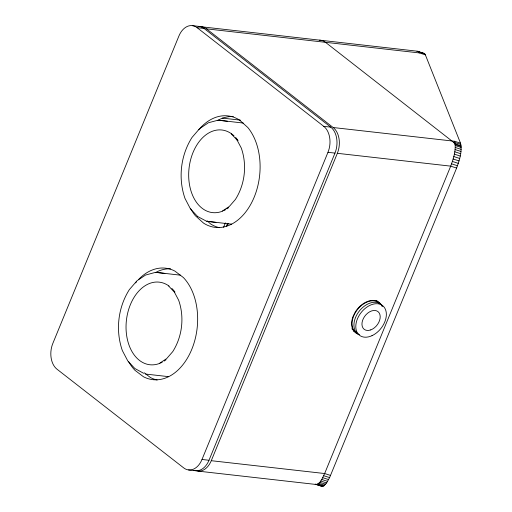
<?xml version="1.0" encoding="UTF-8"?>
<svg xmlns="http://www.w3.org/2000/svg" width="512" height="512" viewBox="0 0 512 512"><rect width="100%" height="100%" fill="white"/><g stroke="black" fill="none" stroke-linecap="round" stroke-linejoin="round"><path stroke-width="0.77" d="M197.907 471.098L316.256 484.493C321.011 483.277 322.598 477.421 324.64 473.53L450.707 166.144C453.523 158.304 456.525 149.638 454.611 141.267L333.171 127.526L206.49 28.845A19.366 13.19 -83.5 0 0 199.917 26.765M315.834 484.339L315.194 484.198L322.163 486.4L323.776 485.933L326.63 482.931L329.606 477.6L456.614 168.051C459.43 160.211 462.432 151.546 460.518 143.174L425.37 54.854L424.32 53.408L422.861 53.229M223.565 227.283L225.37 222.88M226.304 226.349L227.52 223.392M227.373 225.696L228.282 223.475M202.003 459.469L327.974 152.307A19.366 13.19 -83.5 0 0 323.77 126.349L197.088 27.667A19.238 13.101 -83.5 0 0 178.899 36.032L52.832 343.418A19.238 13.101 -83.5 0 0 57.011 369.21L183.693 467.891A19.366 13.19 -83.5 0 0 202.003 459.469L208.998 460.262L334.976 153.101A19.366 13.19 -83.5 0 0 330.765 127.142L204.09 28.461A19.238 13.101 -83.5 0 0 198.131 26.368M195.142 470.317A19.238 13.101 -83.5 0 0 211.283 460.698L337.35 153.312A19.238 13.101 -83.5 0 0 333.171 127.526M199.482 128.774L191.987 137.485C180.608 155.405 177.984 178.413 184.998 198.438L190.323 208.64M199.661 128.608L208.205 122.912M222.477 210.97L229.344 206.438L235.398 199.469C244.998 184.352 247.206 164.954 241.293 148.058L236.973 139.878M159.827 363.117L166.694 358.579L172.755 351.61C182.349 336.499 184.563 317.094 178.65 300.205L174.323 292.019M208.717 122.675L217.85 120.25M155.507 272.352L145.555 275.053L137.018 280.749L129.344 289.632C117.965 307.546 115.341 330.554 122.355 350.586L127.814 360.986L134.842 368.493L143.635 373.293M192.275 25.632L199.277 26.426M201.645 26.797L417.728 51.245L424.32 53.408M197.088 27.667L204.09 28.461M206.49 28.845L419.462 52.941L425.37 54.854M323.77 126.349L330.765 127.142M319.462 40.198A19.366 13.19 -83.5 0 1 325.459 42.304L453.536 142.272L460.858 144.339M453.536 142.272L454.797 143.821L461.082 145.773M222.182 118.086L240.403 120.147M243.29 123.053L218.458 120.218L227.52 121.267M327.974 152.307L334.976 153.101M337.35 153.312L450.707 166.144L456.614 168.051M197.696 216.544L206.566 221.261L231.699 224.16M180.64 275.2L155.814 272.358L164.877 273.414M145.562 374.054L168.563 376.653M211.283 460.698L324.64 473.53L330.547 475.437M188.538 469.939L195.533 470.726M206.867 221.325L215.93 222.381M422.125 52.992L416.954 51.322L418.413 51.494L419.462 52.941M418.995 52.064L424.896 53.971M454.611 141.267L460.518 143.174M461.114 146.419L455.213 144.506L454.797 143.821M455.264 145.549L461.171 147.462M455.226 147.456L461.126 149.363M455.053 149.542L460.96 151.45M454.752 151.782L460.659 153.69M454.33 154.131L460.237 156.045M453.798 156.557L459.699 158.47M453.152 159.014L459.059 160.922M452.416 161.453L458.323 163.366M451.597 163.846L457.504 165.754M323.699 475.693L329.606 477.6M322.726 477.683L328.627 479.59M321.728 479.469L327.629 481.376M320.723 481.024L326.63 482.931M319.738 482.31L325.638 484.224M318.778 483.322L324.685 485.229M317.869 484.026L323.776 485.933M317.024 484.416L322.931 486.33M315.578 484.243L321.741 486.246M322.163 486.4L320.902 485.587M144.218 372.806L150.534 377.6A56.109 38.208 -83.5 0 0 157.146 380M207.142 220.838L210.605 223.955A56.109 38.208 -83.5 0 0 219.277 227.661M231.309 133.888L237.107 140.077M190.464 208.845L197.491 216.352M168.666 286.029L174.464 292.224M198.72 129.786A56.109 38.208 -83.5 0 1 239.622 120.122L247.814 127.501A56.109 38.208 -83.5 0 1 252.992 199.91A56.109 38.208 -83.5 0 1 203.61 223.162L195.418 215.782A56.109 38.208 -83.5 0 1 190.79 208.915M128.442 361.376A56.109 38.208 -83.5 0 0 134.97 370.31L143.539 376.806A56.109 38.208 -83.5 0 0 192 348.8A56.109 38.208 -83.5 0 0 183.36 277.517L174.79 271.021A56.109 38.208 -83.5 0 0 138.733 279.309M135.578 282.906A56.109 38.208 -83.5 0 1 136.518 281.76M208.998 460.262A19.366 13.19 -83.5 0 1 193.843 470.368M156.448 272.045A56.109 38.208 -83.5 0 1 170.63 268.813M217.293 120.64A56.109 38.208 -83.5 0 1 233.395 116.557M376.71 300.64A19.238 13.005 -52.1 0 1 377.958 302.31M355.84 331.814A19.238 13.005 -52.1 0 1 353.837 331.155M381.958 306.202A19.238 13.005 -52.1 0 0 355.258 312.026L353.062 316.416A19.238 13.005 -52.1 0 0 359.194 334.426M222.861 211.021A41.568 28.307 -83.5 0 1 189.338 166.022A41.568 28.307 -83.5 0 1 234.01 135.827M235.616 137.453A41.568 28.307 -83.5 0 1 238.067 140.525M228.73 207.565A41.568 28.307 -83.5 0 1 226.835 208.909M225.542 209.696A41.568 28.307 -83.5 0 1 223.584 210.701M160.211 363.162A41.568 28.307 -83.5 0 1 126.432 320.166A41.568 28.307 -83.5 0 1 169.05 286.061M171.904 288.493A41.568 28.307 -83.5 0 1 174.957 292.026M166.086 359.706A41.568 28.307 -83.5 0 1 164.186 361.05M162.24 362.195A41.568 28.307 -83.5 0 1 160.934 362.842M357.197 333.267A18.79 12.698 -52.1 0 1 357.331 309.741A18.79 12.698 -52.1 0 1 380.102 303.885M359.066 334.72A18.79 12.698 -52.1 0 1 359.814 310.432A18.79 12.698 -52.1 0 1 382.778 306.419M376.762 301.088A18.79 12.698 -52.1 0 1 379.046 303.52M356.582 332.333A18.79 12.698 -52.1 0 1 353.67 330.707M352.723 329.773A18.79 12.698 -52.1 0 1 351.91 328.691M370.701 329.92A11.219 7.584 -52.1 0 0 379.162 312.915A11.219 7.584 -52.1 0 0 363.36 318.541A11.219 7.584 -52.1 0 0 370.701 329.92M371.987 335.68A18.79 12.698 -52.1 0 0 383.834 306.79A18.79 12.698 -52.1 0 0 357.402 318.912A18.79 12.698 -52.1 0 0 371.987 335.68"/></g></svg>
